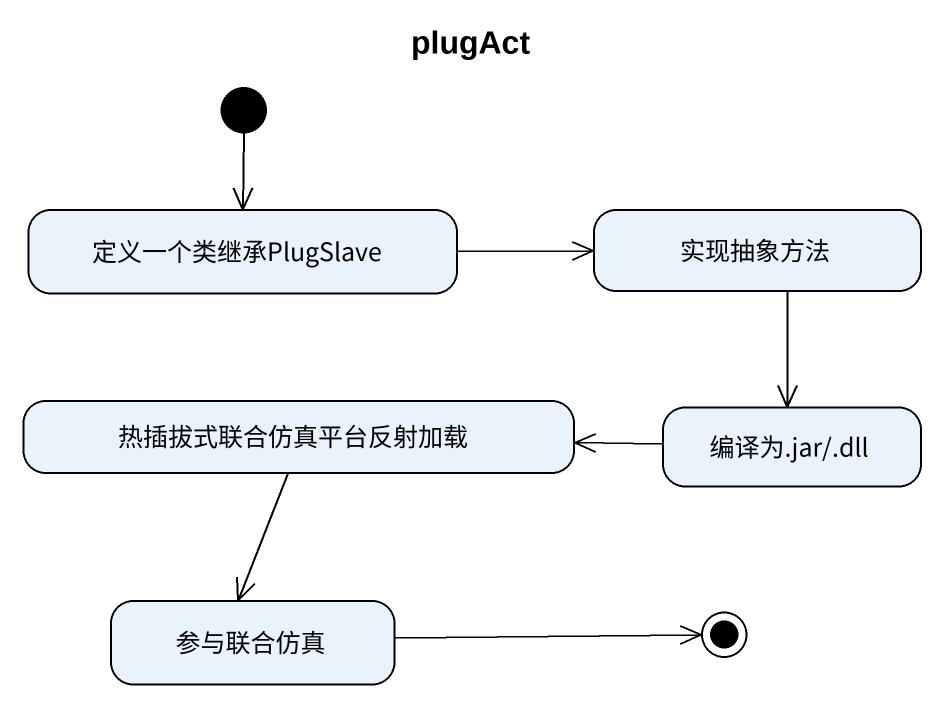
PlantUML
@startuml
title plugAct
hide empty description
state 定义一个类继承PlugSlave
state 实现抽象方法
state 热插拔式联合仿真平台反射加载
state "编译为.jar/.dll" as 编译为_jar_dll
state 参与联合仿真
[*] --> 定义一个类继承PlugSlave
定义一个类继承PlugSlave -right-> 实现抽象方法
实现抽象方法 --> 编译为_jar_dll
热插拔式联合仿真平台反射加载 --> 参与联合仿真
编译为_jar_dll -left-> 热插拔式联合仿真平台反射加载
参与联合仿真 -right-> [*]
@enduml
